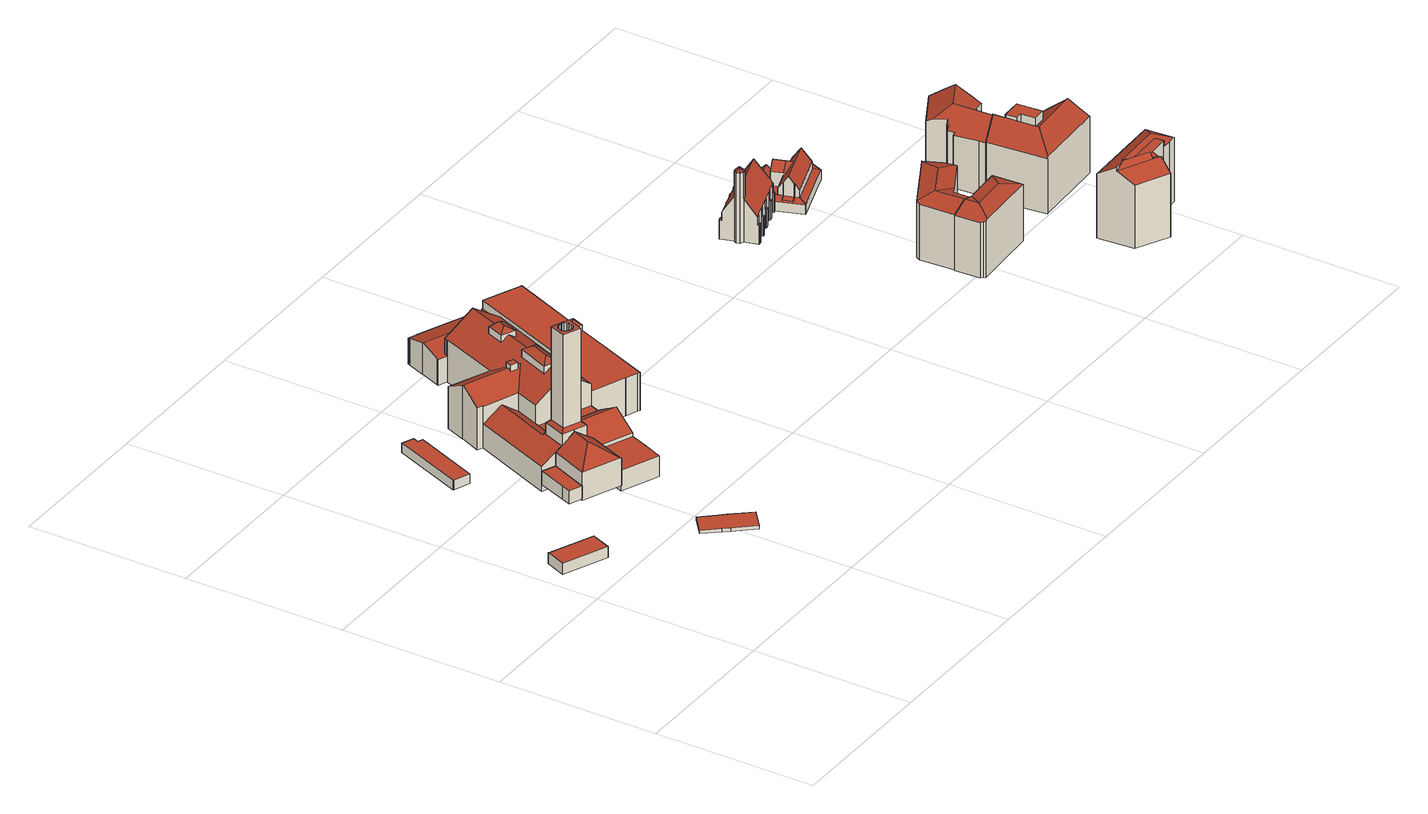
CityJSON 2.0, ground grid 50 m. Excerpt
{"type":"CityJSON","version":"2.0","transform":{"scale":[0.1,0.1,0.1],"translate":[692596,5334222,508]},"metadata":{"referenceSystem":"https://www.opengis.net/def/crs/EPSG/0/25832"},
"CityObjects":{
"building1":{"type":"Building","attributes":{"Gemeindeschluessel":"09162000","HoeheDach":"516.097","HoeheGrund":"512.630","Methode":"1000","NiedrigsteTraufeDesGebaeudes":"516.097","Geometrietyp2DReferenz":"3000","function":"31001_2000","roofType":"1000","measuredHeight":3.47},"geometry":[{"type":"MultiSurface","lod":"2","boundaries":[[[0,1,2,3]],[[3,2,4,5]],[[5,4,6,7]],[[7,6,8,9]],[[9,8,1,0]],[[5,7,9,0,3]],[[2,1,8,6,4]]],"semantics":{"surfaces":[{"type":"WallSurface"},{"type":"GroundSurface"},{"type":"RoofSurface"}],"values":[0,0,0,0,0,1,2]}}]},
"building2":{"type":"Building","attributes":{"Gemeindeschluessel":"09162000","HoeheDach":"513.099","HoeheGrund":"511.901","Methode":"2000","NiedrigsteTraufeDesGebaeudes":"512.901","Geometrietyp2DReferenz":"3000","function":"53001_1800","roofType":"1000","measuredHeight":1.2},"geometry":[{"type":"MultiSurface","lod":"2","boundaries":[[[10,11,12,13,14]],[[15,16,17,18]],[[19,20,21,22]],[[23,20,19,24,25]],[[22,21,26,27]],[[18,17,10,14]],[[27,26,16,15]],[[23,11,10,17,16,26,21,20]],[[12,11,23,25]],[[27,15,18,14,13,12,25,24,19,22]]],"semantics":{"surfaces":[{"type":"WallSurface"},{"type":"RoofSurface"},{"type":"GroundSurface"}],"values":[0,0,0,0,0,0,0,1,0,2]}}]},
"building3":{"type":"Building","attributes":{"Gemeindeschluessel":"09162000","HoeheDach":"516.233","HoeheGrund":"511.980","Methode":"1000","NiedrigsteTraufeDesGebaeudes":"516.233","Geometrietyp2DReferenz":"3000","function":"31001_9998","roofType":"1000","measuredHeight":4.25},"geometry":[{"type":"MultiSurface","lod":"2","boundaries":[[[28,29,30,31,32,33]],[[28,33,34,35]],[[36,37,38,39]],[[40,31,30,41,39,38]],[[35,34,37,36]],[[29,28,35,36,39,41,30]],[[33,32,31,40,38,37,34]]],"semantics":{"surfaces":[{"type":"WallSurface"},{"type":"GroundSurface"},{"type":"RoofSurface"}],"values":[0,0,0,0,0,1,2]}}]},
"building4":{"type":"Building","attributes":{"Gemeindeschluessel":"09162000","HoeheDach":"514.951","HoeheGrund":"511.960","Methode":"1000","NiedrigsteTraufeDesGebaeudes":"514.951","Geometrietyp2DReferenz":"3000","function":"31001_2000","roofType":"1000","measuredHeight":2.99},"geometry":[{"type":"MultiSurface","lod":"2","boundaries":[[[42,43,44,45,46,47,48]],[[45,49,50,46]],[[43,51,52,44]],[[48,53,54,42]],[[53,55,50,49,52,51,54]],[[46,50,55,47]],[[42,54,51,43]],[[47,55,53,48]],[[44,52,49,45]]],"semantics":{"surfaces":[{"type":"GroundSurface"},{"type":"WallSurface"},{"type":"RoofSurface"}],"values":[0,1,1,1,2,1,1,1,1]}}]},
"building5":{"type":"Building","attributes":{"Gemeindeschluessel":"09162000","HoeheDach":"524.881","HoeheGrund":"511.534","Methode":"1000","NiedrigsteTraufeDesGebaeudes":"520.103","Geometrietyp2DReferenz":"3000","function":"31001_9998","roofType":"3200","measuredHeight":13.35,"storeysAboveGround":1},"geometry":[{"type":"MultiSurface","lod":"2","boundaries":[[[56,57,58,59,60]],[[61,58,57]],[[62,63,64,65]],[[66,57,56,67]],[[63,62,68,69]],[[70,71,69,68]],[[70,72,60,59,71]],[[61,57,66,65,64]],[[56,60,72,73,67]],[[62,65,66,67,73,72,70,68]],[[63,69,71,59,58,61,64]]],"semantics":{"surfaces":[{"type":"RoofSurface"},{"type":"WallSurface"},{"type":"GroundSurface"}],"values":[0,0,1,1,1,1,1,1,1,2,0]}}]},
"building6":{"type":"Building","attributes":{"name":"Muffathalle","Gemeindeschluessel":"09162000","HoeheDach":"556.090","HoeheGrund":"509.807","Methode":"2000","NiedrigsteTraufeDesGebaeudes":"516.328","Geometrietyp2DReferenz":"3000","function":"31001_3000","roofType":"3100","measuredHeight":46.28,"storeysAboveGround":2},"geometry":[{"type":"MultiSurface","lod":"2","boundaries":[[[74,75,76,77]],[[78,79,80,81]],[[82,83,84,85]],[[86,87,88,89]],[[90,91,84,83]],[[92,93,94,95,96,97,98]],[[99,100,101,102]],[[103,104,105,106,107,108]],[[109,110,111,112,113,114]],[[115,116,117,88]],[[118,119,120,121,122,123,124,125,126,127,128,129,130,131,132]],[[133,134,135,136]],[[137,138,139,140,141,142]],[[143,144,145,146]],[[147,148,149,150]],[[151,152,153,154]],[[56,86,89,155,156,93,92]],[[157,158,159,140,139,160,161,162]],[[161,117,163,162]],[[164,165,166,167]],[[168,169,79,78]],[[170,171,172,173]],[[174,175,176,177]],[[178,179,165,164]],[[75,180,181,76],[182,183,184,185,186,187,153,152,188,189,190,191,192,80,79,169,193,194,195,145,144,196,197,101,100,198,199,200]],[[201,202,125,124,85,84]],[[203,204,205,206]],[[207,208,209,210]],[[211,77,115,88,87]],[[115,181,180,116]],[[212,213,214,186,185,184]],[[215,216,142,141,217,218]],[[219,220,205,204,221,222]],[[223,202,91,90]],[[112,111,224,225]],[[89,88,117,161]],[[226,227,228,229,230,231]],[[232,233,234,235,211,87,86,56,236]],[[210,209,172,171]],[[237,208,129,128,173,172]],[[238,239,240,241,242,119,118]],[[243,244,245,203,206,246,247,248,224,111,110]],[[167,166,249,250]],[[251,246,206,205,220,219]],[[248,175,174,252,225,224]],[[81,80,192,253]],[[236,56,92,98]],[[96,95,109,114]],[[123,122,254,255,256,257]],[[156,136,135,258,94,93]],[[209,208,237,172]],[[127,126,223,259,83,82]],[[148,133,136,156,155]],[[260,196,144,143]],[[141,140,159,217]],[[102,101,197,261]],[[262,207,210,171]],[[263,216,215,264]],[[235,265,74,77,211]],[[251,219,222,266]],[[267,256,255,254,108,107,227,226,268]],[[105,104,103,269,270,271,242,241,240,272,273,138,137,263,264,274,275,276,277,234,233,232,236,98,97,96,114,113,112,225,252,174,177,278,279,231,230,229,280,178,164,167,250],[253,281,282,283,284,151,154,285,214,213,212,286,287,288,289,290,99,102,261,260,143,146,291,292,293,168,78,81]],[[265,163,117,116,74]],[[261,197,196,260]],[[282,190,189,283]],[[270,269,103,108,254,122,121]],[[125,202,223,126]],[[250,249,106,105]],[[280,294,179,178]],[[271,120,119,242]],[[137,142,216,263]],[[288,200,199,289]],[[222,221,204,203,245,266]],[[131,130,207,262,171,170]],[[259,223,90,83]],[[275,158,157,276]],[[285,187,186,214]],[[77,76,181,115]],[[212,184,183,286]],[[218,217,159,158,275,274]],[[286,183,182,287]],[[89,161,160,149,148,155]],[[129,208,207,130]],[[95,94,258,135,247,246,251,266,245,244,243,110,109]],[[278,177,176,295,267,268,279]],[[116,180,75,74]],[[198,100,99,290,289,199]],[[264,215,218,274]],[[150,239,238,296,297,147]],[[287,182,200,288]],[[297,133,148,147]],[[139,138,273,272,240,239,150,149,160]],[[229,228,294,280]],[[293,193,169,168]],[[270,121,120,271]],[[292,194,193,293]],[[283,189,188,284]],[[107,106,249,166,165,179,294,228,227]],[[154,153,187,285]],[[145,195,194,292,291,146]],[[91,202,201,84]],[[296,238,118,132,134,133,297]],[[277,276,157,162,163,265,235,234]],[[267,295,257,256]],[[279,268,226,231]],[[132,131,170,173,128,127,82,85,124,123,257,295,176,175,248,247,135,134]],[[281,253,192,191,190,282]],[[284,188,152,151]]],"semantics":{"surfaces":[{"type":"WallSurface"},{"type":"RoofSurface"},{"type":"GroundSurface"}],"values":[0,0,0,0,1,0,0,0,0,1,1,0,0,0,0,0,1,1,0,0,0,0,0,0,1,0,0,1,1,0,0,1,1,1,0,0,0,0,1,0,0,1,0,0,0,0,0,0,0,0,1,0,1,0,0,0,1,0,1,0,1,2,1,0,0,0,0,0,0,0,0,0,0,0,1,0,0,0,0,0,0,1,0,1,0,0,0,0,1,0,0,0,0,0,0,0,0,1,0,0,1,0,0,0,0,1,0,0]}}]},
"building7":{"type":"Building","attributes":{"Gemeindeschluessel":"09162000","HoeheDach":"523.800","HoeheGrund":"508.550","Methode":"2000","NiedrigsteTraufeDesGebaeudes":"515.770","Geometrietyp2DReferenz":"3000","function":"31001_9998","roofType":"1000","measuredHeight":15.25,"storeysAboveGround":2},"geometry":[{"type":"MultiSurface","lod":"2","boundaries":[[[298,299,300,301,302,303,304,305]],[[306,307,308,309]],[[310,307,306,311,312,313]],[[314,315,316,317]],[[318,319,320,321,322,323,324,325]],[[326,327,328,329,330,331,332,333,334,335,300,299,298,305,336,337,338,339,340,341,342,343,344,345,346,312,311,306,309]],[[347,348,349,350,351,319,318,352,353,354,355]],[[304,356,357,358,337,336,305]],[[342,323,322,343]],[[335,359,301,300]],[[360,361,315,314]],[[332,362,363,333]],[[358,364,365,366,325,324,323,342,341,340,339,338,337]],[[355,354,353,352,366,365,364,358,357]],[[357,356,347,355]],[[343,322,321,344]],[[367,316,315]],[[368,369,361,360]],[[367,315,361]],[[370,316,367]],[[331,371,362,332]],[[313,312,346,345,320,319,351]],[[334,333,363,372,359,335]],[[303,302,301,359,372,363,362,371,373,368,360,314,317,374,308,307,310,313,351,350,349,348,347,356,304]],[[352,318,325,366]],[[331,330,329,328,327,326,309,308,374,317,316,370,369,368,373,371]],[[369,370,367,361]],[[344,321,320,345]]],"semantics":{"surfaces":[{"type":"WallSurface"},{"type":"RoofSurface"},{"type":"GroundSurface"}],"values":[0,0,0,0,1,2,0,0,0,0,0,0,0,1,0,0,1,0,1,1,0,0,0,1,0,0,1,0]}}]},
"building8":{"type":"Building","attributes":{"name":"St. Nikolaus","Gemeindeschluessel":"09162000","HoeheDach":"550.760","HoeheGrund":"527.158","Methode":"2000","NiedrigsteTraufeDesGebaeudes":"530.816","Geometrietyp2DReferenz":"3000","function":"31001_3041","roofType":"3100","measuredHeight":23.6},"geometry":[{"type":"MultiSurface","lod":"2","boundaries":[[[375,376,377,378,379,380]],[[381,382,383,384]],[[385,386,387,388]],[[389,390,391,392,393,394]],[[383,395,396,397,398]],[[399,400,401,402]],[[403,404,405,406,407,408]],[[409,410,405,404]],[[411,412,413,414,398,397]],[[415,416,417,418]],[[419,420,421,422]],[[423,424,425,426,427,428]],[[429,430,431,432]],[[433,434,435,436]],[[407,437,438,408]],[[439,440,441,442]],[[378,443,444,445,379]],[[446,447,448,449]],[[449,448,450,451]],[[452,453,454,455]],[[456,457,377,376,375,399,402,458,459,460,461,462,463,464,465,466,415,418,446,449,451,467,424,423,468,469,470,471,429,432,472,473,474,412,411,475,476,477,478,479,480,409,404,403,481,385,388,482,483,484,485,486,487,393,392,488,489,490,433,436,491]],[[425,492,450,448,447,493,426]],[[399,375,380,494,495,400]],[[471,496,430,429]],[[383,398,414]],[[486,497,498,487]],[[441,440,383]],[[484,499,500,485]],[[482,388,387,501,502,503]],[[407,406,504,437]],[[442,441,505,506]],[[507,395,383]],[[394,393,487,498]],[[445,508,509,510,511]],[[512,513,514,515]],[[495,494,516,517]],[[465,420,419,466]],[[518,519,520,521]],[[402,401,522,458]],[[415,466,419,422,523,416]],[[502,524,525,503]],[[461,460,526,527,454,453]],[[505,441,383,382]],[[475,411,397,396,528,529,530,531]],[[454,527,532,455]],[[528,533,534,535,445,511,391,390,536,500,499,537,501,387,386,504,406,405,410,514,513,538,539,540,529]],[[479,478,538,513,512,541]],[[542,543,544,428,427,545,417,416,523,546,547,548,532,527,526,549,516,494,380,379,445,535,439,442,506]],[[512,515,550,541]],[[421,546,523,422]],[[493,545,427,426]],[[484,483,525,524,537,499]],[[530,551,552,531]],[[488,510,509,489]],[[384,383,414,413]],[[423,428,544,468]],[[461,453,452,462]],[[451,450,492,467]],[[469,468,544,543,553,554]],[[491,436,435,520,519]],[[555,556,518,521,557]],[[507,440,439,535,534]],[[477,476,552,551,540,539]],[[459,458,522,517,516,549]],[[394,498,497,558,389]],[[558,536,390,389]],[[456,491,519,518,556,559]],[[530,529,540,551]],[[469,554,560,470]],[[432,431,561,472]],[[555,508,445,444,559,556]],[[433,490,555,557,434]],[[522,401,400,495,517]],[[457,456,559,444,443]],[[553,543,542,562]],[[479,541,550,480]],[[457,443,378,377]],[[385,481,438,437,504,386]],[[521,520,435,434,557]],[[502,501,537,524]],[[561,431,430,496,560,554,553,562]],[[467,492,425,424]],[[507,383,440]],[[473,472,561,562,542,506,505]],[[490,489,509,508,555]],[[459,549,526,460]],[[463,548,547,464]],[[482,503,525,483]],[[477,539,538,478]],[[412,474,381,384,413]],[[528,396,395,533]],[[463,462,452,455,532,548]],[[533,395,507,534]],[[403,408,438,481]],[[446,418,417,545,493,447]],[[486,485,500,536,558,497]],[[470,560,496,471]],[[474,473,505,382,381]],[[409,480,550,515,514,410]],[[488,392,391,511,510]],[[475,531,552,476]],[[465,464,547,546,421,420]]],"semantics":{"surfaces":[{"type":"WallSurface"},{"type":"RoofSurface"},{"type":"GroundSurface"}],"values":[0,1,0,0,1,0,0,0,0,0,1,0,0,0,1,0,1,0,0,1,2,1,0,0,1,0,1,0,0,0,0,1,0,1,0,0,0,1,0,0,1,0,1,0,0,1,0,1,1,0,0,0,1,0,1,0,0,0,0,0,0,0,0,0,1,0,0,0,0,0,1,0,1,0,0,0,0,0,1,0,1,0,1,0,0,0,0,0,0,0,0,0,0,0,0,0,0,0,0,0,0,0]}}]},
"building9":{"type":"Building","attributes":{"Gemeindeschluessel":"09162000","HoeheDach":"545.040","HoeheGrund":"525.650","Methode":"2000","NiedrigsteTraufeDesGebaeudes":"543.160","Geometrietyp2DReferenz":"3000","function":"31001_1000","roofType":"3200","measuredHeight":19.39,"storeysAboveGround":6},"geometry":[{"type":"MultiSurface","lod":"2","boundaries":[[[563,564,565,566]],[[564,567,568,569,570,571,572,573,565]],[[574,575,576,577]],[[578,567,564,563]],[[579,577,576,580,581,582,571]],[[583,584,585,586,587,588,570,569]],[[574,587,586,589,590,575]],[[588,587,574,577,579,571,570]],[[571,582,591,572]],[[580,576,575,590,592,593]],[[585,584,583,594,578,563,566,595,596,597,598,599,593,592,590,589,586]],[[594,583,569,568,567,578]],[[565,573,572,591,582,581,580,593,599,598,597,596,595,566]]],"semantics":{"surfaces":[{"type":"WallSurface"},{"type":"RoofSurface"},{"type":"GroundSurface"}],"values":[0,1,1,0,1,0,0,1,1,0,2,0,0]}}]},
"building10":{"type":"Building","attributes":{"Gemeindeschluessel":"09162000","HoeheDach":"545.000","HoeheGrund":"525.780","Methode":"2000","NiedrigsteTraufeDesGebaeudes":"543.413","Geometrietyp2DReferenz":"3000","function":"31001_1000","roofType":"3200","measuredHeight":19.22,"storeysAboveGround":6},"geometry":[{"type":"MultiSurface","lod":"2","boundaries":[[[600,601,602,603,572,604]],[[600,604,605,606]],[[607,608,609,602,601,600,606,610,611,612,613,614,615,616,617,618,619]],[[605,620,621,611,610,606]],[[615,622,623,616]],[[624,572,603,625,626,627,628]],[[604,572,624,628,629,621,620,605]],[[628,630,631,632,633,629]],[[634,635,623,622,632,631]],[[627,636,634,631,630,628]],[[608,607,619,636,627,626]],[[621,629,633,632,622,615,614,613,612,611]],[[636,619,618,617,616,623,635,634]],[[625,603,602,609,608,626]]],"semantics":{"surfaces":[{"type":"WallSurface"},{"type":"GroundSurface"},{"type":"RoofSurface"}],"values":[0,0,1,0,0,2,2,2,2,2,0,0,0,0]}}]},
"building11":{"type":"Building","attributes":{"Gemeindeschluessel":"09162000","HoeheDach":"531.104","HoeheGrund":"527.280","Methode":"2000","NiedrigsteTraufeDesGebaeudes":"530.395","Geometrietyp2DReferenz":"3000","function":"51009_1610","roofType":"2100","measuredHeight":3.82},"geometry":[{"type":"MultiSurface","lod":"2","boundaries":[[[637,638,639,640]],[[641,642,643,644]],[[638,645,646,647,648,643,642,649,650,651,652,653,639]],[[654,647,646,655]],[[656,649,642,641]],[[651,650,657,658,659,652]],[[655,646,645,660]],[[657,650,649,656]],[[660,645,638,637]],[[639,653,652,659,661,640]],[[655,660,637,640,661,659,658,657,656,641,644,662,654]],[[644,643,648,662]],[[662,648,647,654]]],"semantics":{"surfaces":[{"type":"WallSurface"},{"type":"RoofSurface"},{"type":"GroundSurface"}],"values":[0,0,1,0,0,0,0,0,0,0,2,0,0]}}]},
"building12":{"type":"Building","attributes":{"Gemeindeschluessel":"09162000","HoeheDach":"529.511","HoeheGrund":"526.540","Methode":"1000","NiedrigsteTraufeDesGebaeudes":"529.511","Geometrietyp2DReferenz":"3000","function":"31001_2000","roofType":"1000","measuredHeight":2.97},"geometry":[{"type":"MultiSurface","lod":"2","boundaries":[[[663,664,665,666]],[[667,668,669,670]],[[666,665,671,672]],[[670,669,664,663]],[[672,671,668,667]],[[666,672,667,670,663]],[[664,669,668,671,665]]],"semantics":{"surfaces":[{"type":"WallSurface"},{"type":"GroundSurface"},{"type":"RoofSurface"}],"values":[0,0,0,0,0,1,2]}}]},
"building13":{"type":"Building","attributes":{"name":"Lorettokapelle","Gemeindeschluessel":"09162000","HoeheDach":"537.383","HoeheGrund":"527.167","Methode":"2000","NiedrigsteTraufeDesGebaeudes":"529.340","Geometrietyp2DReferenz":"3000","function":"31001_3043","roofType":"3100","measuredHeight":10.22},"geometry":[{"type":"MultiSurface","lod":"2","boundaries":[[[673,674,642,643]],[[436,435,675,676]],[[457,677,678,456]],[[679,680,681,682]],[[683,684,685,686,687]],[[688,689,690,691]],[[456,678,692,491]],[[693,686,685,694,695,696,697]],[[698,699,688,691]],[[673,700,701,702,674]],[[703,704,699,698,705]],[[376,706,707,377]],[[708,693,697,709]],[[710,711,693,708]],[[712,713,714]],[[704,715,689,688,699]],[[716,717,718,719]],[[436,491,692,682,681,720,435]],[[703,721,722,723,724,716,719,376,377,457,456,491,436,676,725,726,684,683,727,715,704]],[[728,729,730,731]],[[680,709,697,696,732]],[[715,727,733,734,690,689]],[[720,735,675,435]],[[680,732,735,720,681]],[[691,690,734]],[[711,714,713,687,686,693]],[[721,736,737,722]],[[727,683,687,713,712,733]],[[722,737,700,673,643,723]],[[723,643,642,724]],[[701,700,737,736,705,698,691]],[[377,707,677,457]],[[728,731,679,682,692,678,677,707,706]],[[725,695,694,726]],[[701,691,734,733,712,714,711,710,730,729,718,717,702]],[[724,642,674,702,717,716]],[[726,694,685,684]],[[731,730,710,708,709,680,679]],[[725,676,675,735,732,696,695]],[[703,705,736,721]],[[376,719,718,729,728,706]]],"semantics":{"surfaces":[{"type":"RoofSurface"},{"type":"WallSurface"},{"type":"GroundSurface"}],"values":[0,1,1,1,1,0,1,0,0,1,1,1,0,0,1,1,1,1,2,1,1,1,0,0,0,0,1,1,1,1,0,1,0,1,0,1,1,1,1,1,1]}}]},
"building14":{"type":"Building","attributes":{"Gemeindeschluessel":"09162000","HoeheDach":"531.152","HoeheGrund":"527.290","Methode":"2000","NiedrigsteTraufeDesGebaeudes":"530.376","Geometrietyp2DReferenz":"3000","function":"51009_1610","roofType":"9999","measuredHeight":3.86},"geometry":[{"type":"MultiSurface","lod":"2","boundaries":[[[738,739,740,741]],[[742,743,744,745]],[[746,743,742,747]],[[748,740,739,744,743]],[[749,750,751,740,748]],[[741,740,751,752]],[[752,751,753,754]],[[647,755,756,757,758,654]],[[745,744,739,738,759,760]],[[761,762,763,750,749,764]],[[765,753,766,756,755,647,646]],[[764,749,748,743,746]],[[756,766,763,762,767,757]],[[655,646,647,654]],[[753,751,750,763,766]],[[747,742,745,760]],[[655,768,754,753,765,646]],[[754,768,655,654,758,757,767,762,761,764,746,747,760,759,738,741,752]]],"semantics":{"surfaces":[{"type":"WallSurface"},{"type":"RoofSurface"},{"type":"GroundSurface"}],"values":[0,1,0,1,1,0,0,0,0,0,1,0,0,0,1,0,0,2]}}]},
"building15":{"type":"Building","attributes":{"Gemeindeschluessel":"09162000","HoeheDach":"551.570","HoeheGrund":"526.853","Methode":"2000","NiedrigsteTraufeDesGebaeudes":"547.107","Geometrietyp2DReferenz":"3000","function":"31001_9998","roofType":"2100","measuredHeight":24.72,"storeysAboveGround":5},"geometry":[{"type":"MultiSurface","lod":"2","boundaries":[[[769,770,771,772,773,774,775]],[[776,777,778,779,780,781]],[[782,783,784,785]],[[772,785,786,787,788,773]],[[777,789,790,791,778]],[[788,787,792]],[[793,794,792,795]],[[777,776,796,797,770,769,798,789]],[[799,798,769,775]],[[795,792,787,786,784]],[[788,774,773]],[[793,800,779,778,791,801,802]],[[771,803,782,785,772]],[[781,780,800,793,795,784,783,804]],[[789,798,799,805,790]],[[784,786,785]],[[802,794,793]],[[800,780,779]],[[799,775,774,788,792,794,802,801,805]],[[791,790,805,801]],[[797,796,804,783,782,803]],[[796,776,781,804]],[[797,803,771,770]]],"semantics":{"surfaces":[{"type":"WallSurface"},{"type":"RoofSurface"},{"type":"GroundSurface"}],"values":[0,0,1,1,0,0,0,2,0,0,0,1,1,1,0,0,0,0,1,1,0,0,0]}}]},
"building16":{"type":"Building","attributes":{"Gemeindeschluessel":"09162000","HoeheDach":"550.480","HoeheGrund":"526.870","Methode":"2000","NiedrigsteTraufeDesGebaeudes":"528.270","Geometrietyp2DReferenz":"3000","function":"31001_1000","roofType":"3100","measuredHeight":23.61,"storeysAboveGround":6},"geometry":[{"type":"MultiSurface","lod":"2","boundaries":[[[806,807,808,809]],[[810,811,812,813]],[[814,815,816,817,818,819]],[[820,821,822,823]],[[812,811,822,821,824,825,826,827]],[[828,829,830,831]],[[832,833,834,835,836,837,838,839,840]],[[841,842,843,844,845,846]],[[823,822,811,810]],[[847,835,834,848]],[[818,817,816,840,839,849,813,850,842,841]],[[851,852,853,815,814,819,846,845,844,854,855,856,857,806,809,858,828,831,859,847,848]],[[860,861,856,855,854,862]],[[850,827,826,863]],[[849,839,823,810,813]],[[835,847,859,831,830,836]],[[864,807,806,857,856,861]],[[865,866,867,868,808,807,864,861,860,862]],[[825,824,821,820,869,867,866,865,862,870,863,826]],[[815,853,852,851,848,834,833,832,840,816]],[[813,812,827,850]],[[843,870,862,854,844]],[[867,869,871,868]],[[828,858,809,808,868,871,829]],[[819,818,841,846]],[[838,837,836,830,829,871,869,820,823,839]],[[850,863,870,843,842]]],"semantics":{"surfaces":[{"type":"WallSurface"},{"type":"RoofSurface"},{"type":"GroundSurface"}],"values":[0,0,0,0,1,0,1,0,0,0,1,2,0,0,1,0,0,1,0,0,0,0,0,0,0,1,1]}}]},
"building17":{"type":"Building","attributes":{"Gemeindeschluessel":"09162000","HoeheDach":"549.190","HoeheGrund":"527.140","Methode":"2000","NiedrigsteTraufeDesGebaeudes":"543.909","Geometrietyp2DReferenz":"3000","function":"31001_1000","roofType":"3100","measuredHeight":22.05,"storeysAboveGround":6},"geometry":[{"type":"MultiSurface","lod":"2","boundaries":[[[872,873,874,875]],[[876,877,878,879]],[[880,881,882,870,883,884,885,886]],[[879,878,887,888]],[[888,887,889,890]],[[891,892,893,894,895,896]],[[897,870,882,898]],[[877,899,900,881,880,886,901,874,873,902,889,887,878]],[[903,904,905,906,885,884]],[[885,906,907,908,909,910,911,912,886]],[[913,905,904,903,914,897,898,915,916,917,876,879,888,890,918,872,875,919,920,893,892,891,921,922,923,924]],[[883,870,897,914,903,884]],[[918,902,873,872]],[[919,875,874,901,925,920]],[[920,925,894,893]],[[905,913,924,908,907,906]],[[922,910,909,923]],[[917,916,900,899,877,876]],[[890,889,902,918]],[[901,886,912,911,896,895,894,925]],[[923,909,908,924]],[[916,915,898,882,881,900]],[[910,922,921,891,896,911]]],"semantics":{"surfaces":[{"type":"WallSurface"},{"type":"RoofSurface"},{"type":"GroundSurface"}],"values":[0,0,1,0,0,0,0,1,0,1,2,0,0,0,0,0,0,0,0,1,0,0,0]}}]}
},
"vertices":[
[168,614,46],[168,614,81],[141,552,81],[141,552,46],[3,611,81],[3,611,46],[30,673,81],[30,673,46],[32,671,81],[32,671,46],
[494,393,50],[544,333,51],[544,333,39],[512,371,39],[494,393,39],[439,457,39],[439,457,49],[478,411,50],[478,411,39],[440,347,39],[440,347,50],[425,365,50],[425,365,39],[491,288,51],[459,325,39],[491,288,39],[386,412,49],[386,412,39],
[366,775,40],[402,861,40],[415,889,40],[415,889,82],[402,861,82],[366,775,82],[326,791,82],[326,791,40],[337,820,40],[337,820,82],[372,907,82],[372,907,40],[414,890,82],[414,890,40],
[220,1095,40],[309,1315,40],[346,1300,40],[339,1283,40],[355,1277,40],[273,1075,40],[222,1094,40],[339,1283,70],[355,1277,70],[309,1315,70],[346,1300,70],[222,1094,70],[220,1095,70],[273,1075,70],
[415,890,124],[366,775,124],[449,809,169],[473,866,169],[470,867,166],[483,727,124],[487,726,35],[487,726,121],[487,725,121],[487,725,35],[366,775,35],[415,890,35],[530,842,35],[530,842,125],[514,849,35],[514,849,138],[470,867,35],[434,881,35],
[504,865,184],[504,865,481],[450,888,481],[450,888,184],[508,898,18],[508,898,481],[509,903,481],[509,903,18],[715,1250,198],[715,1250,219],[736,1303,219],[736,1303,198],[434,881,138],[434,881,174],[463,951,174],[463,951,138],[741,1257,236],[750,1279,236],[372,907,95],[475,1158,95],[475,1158,150],[476,1160,152],[476,1160,18],[475,1158,18],[372,907,18],[470,895,18],[470,895,481],[473,890,481],[473,890,18],[907,1411,18],[907,1413,18],[932,1476,18],[932,1476,100],[907,1413,119],[907,1411,118],[459,1167,151],[485,1229,189],[485,1230,188],[485,1230,18],[485,1229,18],[459,1167,18],[470,938,184],[525,915,184],[540,920,174],[724,970,152],[726,974,152],[785,1117,152],[881,1350,152],[886,1360,152],[800,1395,214],[759,1293,214],[780,1285,198],[759,1232,198],[737,1241,214],[702,1154,214],[723,1145,198],[684,1048,198],[662,1057,214],[640,1004,214],[554,1040,93],[554,1040,151],[584,1114,151],[584,1114,93],[629,735,18],[652,792,18],[652,792,94],[652,792,93],[652,792,83],[629,735,83],[488,883,18],[488,883,481],[494,884,481],[494,884,18],[537,999,84],[537,999,93],[708,929,93],[708,929,84],[495,924,18],[495,924,481],[490,925,481],[490,925,18],[460,959,134],[532,1135,134],[514,849,94],[530,842,94],[530,842,93],[680,862,138],[540,920,138],[511,850,94],[511,850,174],[759,1546,18],[759,1546,101],[760,1548,100],[760,1548,18],[506,893,18],[506,893,481],[640,1066,198],[640,1066,222],[680,1163,222],[680,1163,198],[638,1239,18],[638,1239,152],[710,1420,151],[710,1420,18],[732,1557,18],[732,1557,101],[525,915,481],[470,938,481],[469,911,481],[471,916,481],[475,920,481],[479,922,481],[479,923,481],[484,925,481],[500,922,481],[504,918,481],[507,913,481],[508,910,481],[509,909,481],[503,889,481],[499,886,481],[496,885,481],[483,884,481],[478,887,481],[470,896,481],[468,900,481],[468,905,481],[759,1293,219],[780,1285,219],[630,1182,182],[630,1182,203],[651,1173,203],[651,1173,182],[684,1048,222],[723,1145,222],[693,1132,237],[671,1079,237],[435,881,175],[475,920,18],[479,922,18],[479,923,18],[605,678,83],[628,732,83],[530,842,83],[487,726,83],[643,1153,203],[647,1163,203],[626,1172,203],[622,1162,203],[759,1232,219],[509,1291,152],[509,1291,18],[683,1437,102],[707,1495,119],[707,1496,118],[707,1496,18],[707,1495,18],[683,1437,18],[434,881,18],[435,881,18],[470,867,18],[470,867,175],[415,890,18],[702,1154,222],[724,970,84],[711,937,84],[711,937,18],[724,970,18],[726,974,18],[529,1211,189],[610,1178,189],[626,1172,189],[647,1163,189],[662,1157,189],[637,1239,152],[933,1477,100],[933,1477,18],[643,1153,183],[637,1239,18],[509,909,18],[886,1360,103],[800,1395,103],[714,1430,103],[714,1430,151],[532,1135,150],[737,1241,219],[483,884,18],[478,887,18],[662,1057,222],[628,732,18],[605,678,18],[511,850,175],[622,1162,183],[709,1420,100],[681,1431,100],[886,1360,18],[881,1350,18],[785,1117,18],[708,929,18],[680,862,18],[487,726,18],[530,842,18],[514,849,18],[511,850,18],[709,1420,18],[681,1431,18],[730,1551,18],[508,910,18],[507,913,18],[504,918,18],[500,922,18],[484,925,18],[471,916,18],[469,911,18],[468,905,18],[468,900,18],[470,896,18],[496,885,18],[499,886,18],[503,889,18],[730,1551,102],[709,1420,151],[640,1004,84],[554,1040,84],
[757,961,5],[760,960,5],[834,930,5],[834,930,126],[760,960,126],[757,961,126],[726,974,126],[726,974,5],[1074,1423,5],[1074,1423,126],[1087,1418,126],[1087,1418,5],[1053,1432,126],[1053,1432,5],[979,1463,5],[979,1463,126],[962,1211,126],[962,1211,143],[996,1196,143],[996,1196,126],[907,1317,99],[968,1467,99],[965,1468,99],[964,1464,99],[932,1476,99],[906,1411,99],[881,1350,99],[873,1330,99],[1026,1268,5],[996,1196,5],[981,1158,5],[980,1157,5],[937,1051,5],[880,911,5],[879,912,5],[874,914,5],[845,926,5],[836,929,5],[784,1114,5],[785,1117,5],[828,1220,5],[844,1259,5],[873,1330,5],[881,1350,5],[906,1411,5],[932,1476,5],[964,1464,5],[965,1468,5],[968,1467,5],[818,1100,126],[861,1206,126],[877,1245,126],[907,1317,126],[968,1467,126],[907,1317,78],[877,1245,78],[861,1206,78],[818,1100,78],[784,1114,126],[784,1114,78],[785,1117,78],[836,929,126],[946,1171,126],[946,1171,143],[879,912,126],[874,914,126],[828,1220,78],[844,1259,78],[873,1330,78],[971,1184,158],[980,1157,126],[980,1157,143],[981,1158,143],[880,911,126],[845,926,126],[937,1051,126],[1026,1268,126],
[1680,989,192],[1696,1013,192],[1700,1020,192],[1700,1020,283],[1683,993,286],[1680,989,282],[1493,973,415],[1503,970,415],[1504,983,428],[1493,974,415],[1579,1056,192],[1579,1056,280],[1609,1066,280],[1609,1066,192],[1653,1083,252],[1653,1083,278],[1653,1082,278],[1653,1082,192],[1655,1087,192],[1655,1087,252],[1506,998,414],[1496,995,414],[1496,994,414],[1496,993,415],[1685,986,192],[1685,986,252],[1682,981,252],[1682,981,192],[1566,1061,192],[1569,1053,192],[1569,1053,280],[1568,1055,278],[1568,1055,252],[1566,1061,252],[1538,1043,192],[1538,1043,280],[1496,994,192],[1490,984,192],[1490,984,415],[1490,985,415],[1596,959,192],[1596,959,279],[1567,950,279],[1567,950,192],[1598,954,252],[1608,957,252],[1606,962,252],[1596,958,252],[1556,946,192],[1558,941,192],[1558,941,252],[1556,945,252],[1556,945,278],[1556,946,279],[1521,928,192],[1521,928,252],[1521,929,252],[1521,929,192],[1730,1080,192],[1730,1080,230],[1732,1075,238],[1732,1075,192],[1578,1058,252],[1576,1065,252],[1519,981,340],[1519,981,414],[1513,971,414],[1513,971,331],[1705,1017,273],[1707,1021,273],[1662,1036,351],[1568,944,192],[1568,944,252],[1566,943,252],[1566,943,192],[1560,940,252],[1560,940,192],[1638,967,252],[1648,970,252],[1646,975,252],[1636,971,252],[1708,1022,192],[1705,1017,192],[1676,980,192],[1675,985,192],[1646,975,192],[1648,970,192],[1638,967,192],[1636,972,192],[1606,962,192],[1608,957,192],[1598,954,192],[1560,941,192],[1527,937,192],[1529,931,192],[1527,931,192],[1527,930,192],[1517,928,192],[1504,969,192],[1493,973,192],[1483,1035,192],[1495,1038,192],[1497,1030,192],[1528,1040,192],[1525,1048,192],[1535,1051,192],[1576,1065,192],[1606,1074,192],[1616,1078,192],[1618,1070,192],[1647,1080,192],[1645,1087,192],[1650,1088,192],[1687,1066,192],[1689,1071,192],[1695,1069,192],[1744,1031,192],[1560,941,252],[1567,949,252],[1683,987,278],[1683,987,252],[1527,930,252],[1645,1087,252],[1650,1088,252],[1618,1070,279],[1647,1080,279],[1608,1068,278],[1608,1068,252],[1606,1074,252],[1578,1058,278],[1504,969,414],[1504,969,331],[1515,994,414],[1694,1069,270],[1689,1071,271],[1687,1066,281],[1656,1081,281],[1527,1041,252],[1527,1041,278],[1538,1045,278],[1538,1045,252],[1675,984,278],[1675,984,252],[1710,1023,231],[1744,1031,228],[1736,1058,264],[1702,1047,264],[1676,980,252],[1596,958,278],[1618,1071,252],[1616,1078,252],[1646,975,279],[1646,975,278],[1496,995,331],[1485,1028,278],[1485,1028,252],[1483,1035,252],[1636,971,278],[1506,998,331],[1515,994,342],[1517,988,351],[1647,1081,278],[1618,1071,278],[1528,1040,280],[1497,1030,279],[1497,1031,278],[1525,1048,252],[1516,932,278],[1527,936,278],[1527,937,279],[1567,949,278],[1606,962,278],[1606,962,279],[1636,972,279],[1675,985,279],[1535,1051,252],[1497,1031,252],[1495,1038,252],[1527,936,252],[1529,931,252],[1695,1069,268],[1710,1023,268],[1695,1069,229],[1647,1081,252],[1708,1022,271],[1527,931,252],[1517,928,252],[1516,932,252],
[1708,343,176],[1708,343,352],[1704,422,352],[1704,422,176],[1715,337,353],[1716,335,354],[1721,331,355],[1726,331,357],[1768,383,370],[1765,427,370],[1710,423,354],[1930,348,357],[1924,438,357],[1922,438,358],[1881,391,370],[1715,337,176],[1823,387,370],[1875,435,358],[1819,431,358],[1806,430,358],[1721,331,176],[1726,331,176],[1826,338,176],[1930,344,176],[1930,344,356],[1826,338,356],[1930,348,176],[1924,438,176],[1791,429,362],[1922,438,176],[1875,435,176],[1716,335,176],[1710,423,176],[1765,427,176],[1791,429,176],[1806,430,176],[1819,431,176],
[1704,422,178],[1765,427,178],[1791,429,178],[1791,429,363],[1704,422,354],[1698,530,354],[1698,530,178],[1817,492,178],[1789,477,178],[1789,476,178],[1703,540,178],[1705,544,178],[1706,544,178],[1812,601,178],[1886,640,178],[1888,641,178],[1913,590,178],[1914,574,178],[1915,552,178],[1916,545,178],[1703,540,356],[1705,544,356],[1888,641,356],[1913,590,354],[1763,462,370],[1789,476,363],[1789,477,363],[1817,492,356],[1760,518,370],[1706,544,356],[1814,548,370],[1863,573,370],[1886,640,356],[1812,601,356],[1915,552,358],[1914,574,356],[1916,545,356],
[1685,986,193],[1685,986,225],[1680,989,224],[1680,989,193],[1696,967,193],[1696,967,226],[1706,937,226],[1706,937,193],[1682,981,224],[1710,901,224],[1725,929,231],[1720,942,231],[1710,972,231],[1706,985,231],[1700,1003,231],[1696,1014,231],[1696,1013,231],[1725,929,193],[1710,901,193],[1710,972,193],[1706,985,193],[1700,1003,193],[1696,1014,193],[1682,981,193],[1696,1013,193],[1720,942,193],
[1875,435,185],[1875,435,215],[1870,502,215],[1870,502,185],[1918,512,185],[1918,512,215],[1924,438,215],[1924,438,185],[1875,509,215],[1875,509,185],
[1719,942,231],[1709,971,231],[1781,1089,240],[1781,1089,192],[1705,1017,213],[1708,1022,213],[1758,1044,213],[1758,1044,237],[1742,1038,237],[1742,1038,213],[1827,1026,192],[1820,1049,192],[1820,1049,259],[1826,1028,259],[1827,1026,259],[1876,1001,254],[1868,1021,256],[1867,1021,257],[1855,1005,294],[1744,1031,213],[1799,1019,279],[1816,1061,258],[1793,1054,275],[1793,1056,275],[1787,1054,279],[1867,978,254],[1876,1000,253],[1719,942,272],[1714,957,294],[1709,971,272],[1866,977,192],[1876,1000,192],[1866,977,253],[1696,1013,213],[1700,1020,213],[1770,1009,258],[1758,1044,258],[1772,1003,258],[1806,999,279],[1829,1027,253],[1829,1027,258],[1830,1023,258],[1868,1021,192],[1710,972,192],[1710,972,272],[1706,985,253],[1706,985,192],[1737,1057,256],[1725,929,192],[1720,942,192],[1706,937,192],[1696,967,192],[1793,1054,192],[1816,1061,192],[1846,1032,192],[1705,987,213],[1705,987,250],[1770,1009,250],[1770,1009,213],[1793,1056,237],[1846,1032,253],[1851,1030,259],[1786,1074,256],[1725,929,253],[1720,942,272],
[1848,1056,193],[1848,1056,224],[1885,1037,224],[1885,1037,193],[1827,1026,231],[1846,1032,232],[1845,1055,224],[1820,1049,224],[1846,1032,193],[1827,1026,193],[1868,1021,232],[1868,1021,231],[1876,1001,231],[1900,1000,224],[1900,1000,193],[1883,959,224],[1883,959,193],[1844,970,231],[1866,977,231],[1866,977,193],[1844,970,193],[1845,1055,193],[1820,1049,193],[1876,1001,193],[1876,1000,193],[1876,1000,231],[1868,1021,193],[1853,949,224],[1867,978,231],[1867,978,193],[1853,949,193],
[2031,172,189],[2039,57,189],[2039,57,391],[2035,111,421],[2035,111,422],[2035,111,432],[2031,172,393],[2241,90,189],[2271,91,189],[2271,91,394],[2244,90,394],[2244,90,414],[2241,90,414],[2161,48,421],[2168,63,414],[2146,74,414],[2138,60,421],[2146,74,436],[2069,112,436],[2060,112,432],[2300,93,189],[2300,93,393],[2298,93,394],[2069,112,432],[2087,113,414],[2087,113,432],[2069,112,414],[2179,86,189],[2141,6,189],[2293,182,189],[2293,182,393],[2242,119,414],[2241,132,424],[2086,126,424],[2141,6,391],[2179,86,414],[2293,181,394],
[2210,497,189],[2210,497,203],[2266,500,203],[2266,500,189],[2140,483,398],[2140,483,425],[2118,481,425],[2118,481,415],[2059,410,189],[2064,350,189],[2064,350,365],[2059,410,365],[2049,535,365],[2049,535,189],[2184,440,398],[2184,440,425],[2144,437,425],[2144,437,398],[2180,485,425],[2179,496,425],[2178,519,425],[2115,516,425],[2273,478,189],[2273,478,373],[2285,432,409],[2285,432,189],[2128,354,370],[2296,364,370],[2302,364,370],[2293,400,397],[2287,424,415],[2186,418,415],[2145,415,415],[2123,414,415],[2070,351,370],[2049,537,365],[2112,554,415],[2117,555,410],[2117,555,189],[2112,554,189],[2049,537,189],[2293,400,189],[2302,364,189],[2121,436,415],[2115,516,415],[2296,364,189],[2128,354,189],[2070,351,189],[2174,570,189],[2175,568,189],[2194,508,189],[2209,498,189],[2269,490,189],[2287,424,189],[2175,568,203],[2194,508,203],[2174,570,203],[2178,519,363],[2209,498,203],[2178,519,203],[2179,496,203],[2180,485,203],[2269,490,203],[2180,485,363],[2174,570,363],[2269,490,363],
[2057,667,191],[2057,667,373],[2069,671,382],[2069,671,191],[2047,559,191],[2047,559,362],[2040,635,359],[2040,635,191],[2111,588,412],[2112,554,412],[2117,555,408],[2160,615,373],[2158,622,374],[2164,635,369],[2107,677,412],[2047,636,364],[2047,636,191],[2044,657,363],[2044,657,191],[2183,753,191],[2171,793,191],[2171,795,191],[2171,795,363],[2171,793,364],[2183,753,392],[2174,570,191],[2117,555,191],[2047,554,362],[2049,537,362],[2059,712,376],[2058,662,373],[2158,622,191],[2164,635,191],[2167,641,191],[2167,641,372],[2177,644,371],[2210,653,365],[2203,681,384],[2192,719,410],[2191,722,412],[2174,713,412],[2177,644,191],[2160,615,191],[2112,554,191],[2049,537,191],[2047,554,191],[2058,662,191],[2059,712,191],[2055,732,191],[2191,722,191],[2192,719,191],[2203,681,191],[2210,653,191],[2055,732,363]
]}
